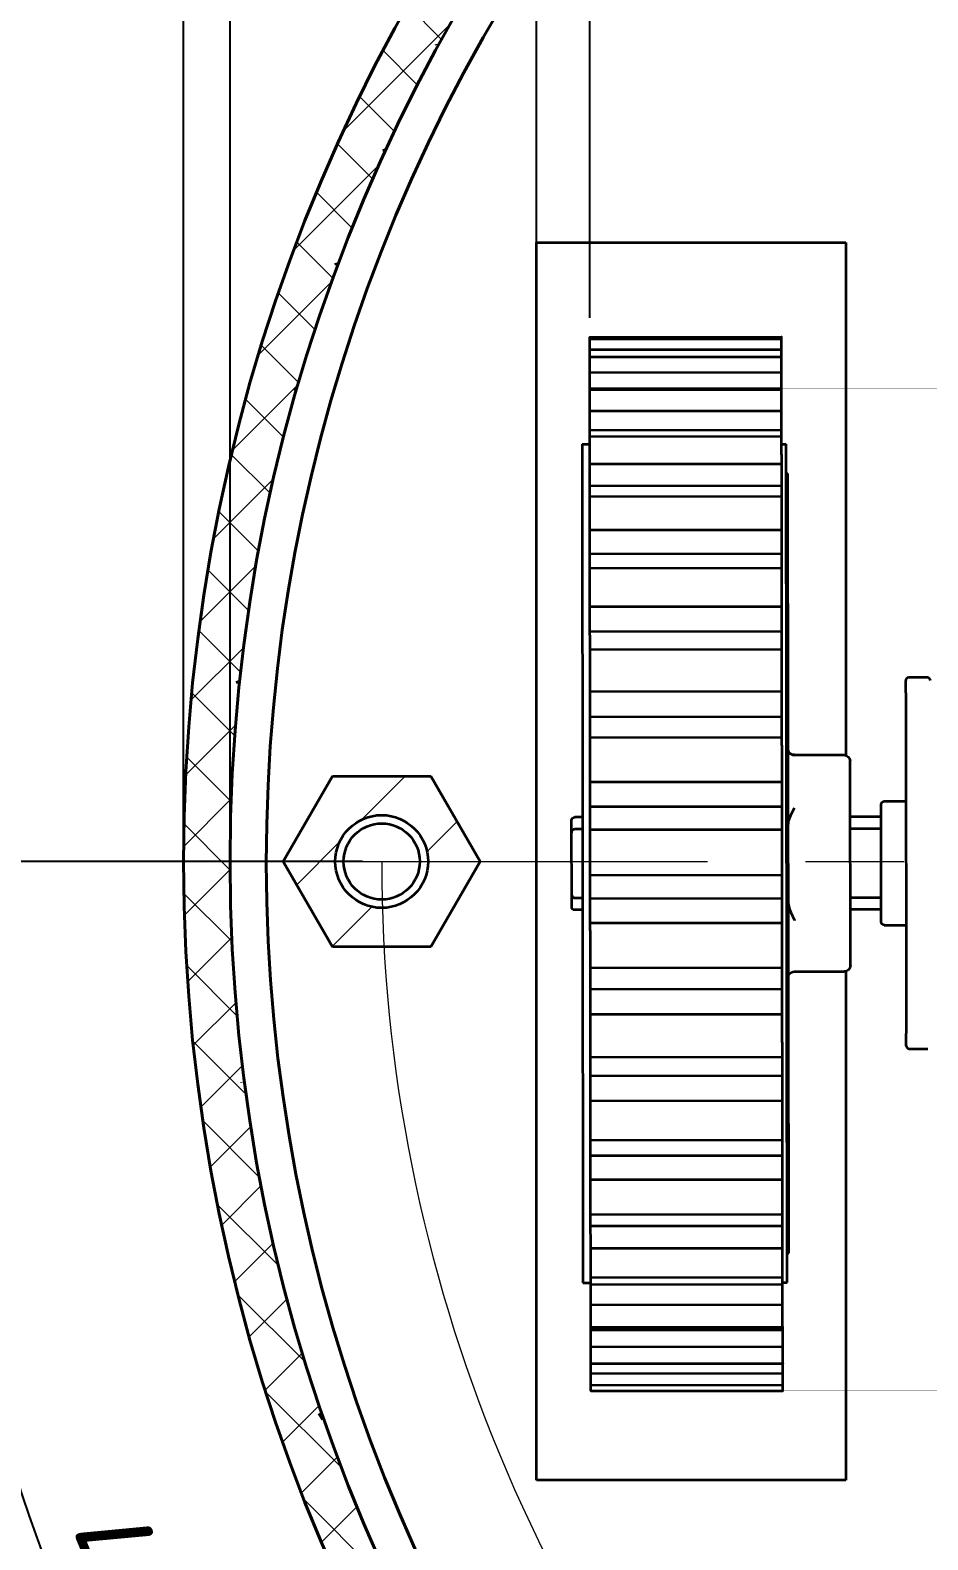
# Model space of a CAD drawing. Header units: millimetres. Extents: x -3633 to 871, y -630 to 261.
# Drawn here: x -914.94 to -885.94, y -479.02 to -430.23 of the extents above; entities that cross this region are included whole.
import ezdxf

# ---------------------------------------------------------------- set-up
doc = ezdxf.new("R2010")
doc.units = ezdxf.units.MM
doc.linetypes.add('CENTER2', pattern=[28.575, 19.05, -3.175, 3.175, -3.175])
doc.linetypes.add('Сплошная', pattern=[0])
for name, color, linetype, lineweight in [('Sheet', 7, 'Continuous', 30), ('Размерные линии', 7, 'Continuous', 15), ('Сплошная толстая основная', 7, 'Continuous', 70), ('Сплошная тонкая', 7, 'Continuous', 20), ('Штриховка', 7, 'Continuous', 9)]:
    doc.layers.add(name, color=color, linetype=linetype, lineweight=lineweight)
doc.styles.add('Main', font='isocpeur.ttf', dxfattribs={"height": 3})
doc.dimstyles.new('ISO-25', dxfattribs={"dimtxt": 3, "dimasz": 4, "dimexe": 1.25, "dimexo": 0.625, "dimtad": 1, "dimtoh": 1, "dimtxsty": 'Main', "dimcen": 2.5, "dimadec": 0, "dimazin": 0, "dimtfac": 1, "dimtmove": 0, "dimatfit": 3, "dimfxl": 1, "dimarcsym": 0})

# ---------------------------------------------------------------- blocks, each defined once
blk = doc.blocks.new('*D117')
at = {"layer": 'Defpoints', "color": 0, "transparency": 16777216}
for p in [(-796.987, -373.953), (-909.987, -457.098), (-796.987, -457.098)]:
    blk.add_point(p, dxfattribs=at)
at = {"layer": 'Размерные линии', "color": 0, "lineweight": -2, "transparency": 16777216}
for p, q in [((-909.987, -456.473), (-909.987, -372.703)), ((-796.987, -456.473), (-796.987, -372.703)), ((-905.987, -373.953), (-800.987, -373.953))]:
    blk.add_line(p, q, dxfattribs=at)
at = {"layer": 'Размерные линии', "color": 0, "transparency": 16777216}
for points in [[(-905.987, -373.286), (-905.987, -374.62), (-909.987, -373.953)], [(-800.987, -373.286), (-800.987, -374.62), (-796.987, -373.953)]]:
    blk.add_solid(points, dxfattribs=at)
at = {"layer": 'Размерные линии', "color": 0, "transparency": 16777216, "insert": (-853.015, -371.828), "char_height": 3, "attachment_point": 5, "style": 'Main'}
blk.add_mtext('%%C116{\\H0.7x;\\S*^ ;}', dxfattribs=at)
blk = doc.blocks.new('*D119')
at = {"layer": 'Defpoints', "color": 0, "transparency": 16777216}
for p in [(-798.487, -381.737), (-908.487, -457.098), (-798.487, -457.098)]:
    blk.add_point(p, dxfattribs=at)
at = {"layer": 'Размерные линии', "color": 0, "lineweight": -2, "transparency": 16777216}
for p, q in [((-908.487, -456.473), (-908.487, -380.487)), ((-798.487, -456.473), (-798.487, -380.487)), ((-904.487, -381.737), (-802.487, -381.737))]:
    blk.add_line(p, q, dxfattribs=at)
at = {"layer": 'Размерные линии', "color": 0, "transparency": 16777216}
for points in [[(-904.487, -381.07), (-904.487, -382.404), (-908.487, -381.737)], [(-802.487, -381.07), (-802.487, -382.404), (-798.487, -381.737)]]:
    blk.add_solid(points, dxfattribs=at)
at = {"layer": 'Размерные линии', "color": 0, "transparency": 16777216, "insert": (-852.743, -379.612), "char_height": 3, "attachment_point": 5, "style": 'Main'}
blk.add_mtext('%%C112{\\A1;\\H0.7x;\\S*^ ;}', dxfattribs=at)
blk = doc.blocks.new('*D120')
at = {"layer": 'Defpoints', "color": 0, "transparency": 16777216}
for p in [(-810.591, -388.478), (-896.867, -440.148), (-810.591, -440.148)]:
    blk.add_point(p, dxfattribs=at)
at = {"layer": 'Размерные линии', "color": 0, "lineweight": -2, "transparency": 16777216}
for p, q in [((-896.867, -439.523), (-896.867, -387.228)), ((-810.591, -439.523), (-810.591, -387.228)), ((-892.867, -388.478), (-814.591, -388.478))]:
    blk.add_line(p, q, dxfattribs=at)
at = {"layer": 'Размерные линии', "color": 0, "transparency": 16777216}
for points in [[(-892.867, -387.812), (-892.867, -389.145), (-896.867, -388.478)], [(-814.591, -387.812), (-814.591, -389.145), (-810.591, -388.478)]]:
    blk.add_solid(points, dxfattribs=at)
at = {"layer": 'Размерные линии', "color": 0, "transparency": 16777216, "insert": (-852.79, -386.353), "char_height": 3, "width": 4.40385, "attachment_point": 5, "style": 'Main'}
blk.add_mtext('86{\\A1;\\H0.7x;\\S*^ ;}', dxfattribs=at)
blk = doc.blocks.new('*D129')
at = {"layer": 'Defpoints', "color": 0, "transparency": 16777216}
for p in [(-903.587, -457.098), (-853.487, -457.098), (-916.299, -473.929), (-888.913, -492.525)]:
    blk.add_point(p, dxfattribs=at)
at = {"layer": 'Размерные линии', "color": 0, "lineweight": -2, "transparency": 16777216}
for p, q in [((-904.212, -457.098), (-919.765, -457.098)), ((-889.355, -492.966), (-900.353, -503.964))]:
    blk.add_line(p, q, dxfattribs=at)
blk.add_arc((-853.487, -457.098), 65.029, 183.52489, 221.47511, dxfattribs=at)
at = {"layer": 'Размерные линии', "color": 0, "transparency": 16777216}
for points in [[(-919.059, -461.116), (-917.726, -461.075), (-918.515, -457.098)], [(-901.723, -499.709), (-902.695, -500.623), (-899.469, -503.08)]]:
    blk.add_solid(points, dxfattribs=at)
at = {"layer": 'Размерные линии', "color": 0, "transparency": 16777216, "insert": (-911.602, -481.17), "char_height": 3, "attachment_point": 5, "rotation": 292.5, "style": 'Main'}
blk.add_mtext('45°', dxfattribs=at)
blk = doc.blocks.new('*D138')
at = {"layer": 'Defpoints', "color": 0, "transparency": 16777216}
for p in [(-898.587, -402.39), (-908.487, -457.098), (-898.587, -457.098)]:
    blk.add_point(p, dxfattribs=at)
at = {"layer": 'Размерные линии', "color": 0, "lineweight": -2, "transparency": 16777216}
for p, q in [((-908.487, -456.473), (-908.487, -401.14)), ((-898.587, -456.473), (-898.587, -401.14)), ((-904.487, -402.39), (-902.587, -402.39))]:
    blk.add_line(p, q, dxfattribs=at)
at = {"layer": 'Размерные линии', "color": 0, "transparency": 16777216}
for points in [[(-904.487, -401.724), (-904.487, -403.057), (-908.487, -402.39)], [(-902.587, -401.724), (-902.587, -403.057), (-898.587, -402.39)]]:
    blk.add_solid(points, dxfattribs=at)
at = {"layer": 'Размерные линии', "color": 0, "transparency": 16777216, "insert": (-903.537, -400.265), "char_height": 3, "attachment_point": 5, "style": 'Main'}
blk.add_mtext('11', dxfattribs=at)

msp = doc.modelspace()

# ---------------------------------------------------------------- hatches: boundary and pattern name
at = {"layer": 'Штриховка'}
h = msp.add_hatch(dxfattribs=at)
h.set_pattern_fill('ANSI37', color=256, scale=0.5, angle=450)
h.set_pattern_definition([(135, (594.5746, -391.137), (-1.122532, -1.122532), []), (225, (594.5746, -391.137), (1.122532, -1.122532), [])])
h.paths.add_polyline_path([(-796.987, -457.098, 1), (-909.987, -457.098, 1)])
h.paths.add_polyline_path([(-908.487, -457.098, -1), (-798.487, -457.098, -1)], flags=16)
h = msp.add_hatch(dxfattribs=at)
h.set_pattern_fill('ANSI31', color=256, scale=0.7)
h.set_pattern_definition([(45, (-2351.6486, -473.0586), (-1.5715448, 1.5715448), [])])
h.paths.add_polyline_path([(-901.997, -454.344), (-905.177, -454.344), (-906.767, -457.098), (-905.177, -459.852), (-901.997, -459.852), (-900.407, -457.098)])
h.paths.add_polyline_path([(-902.087, -457.098, -1), (-905.087, -457.098, -1)], flags=16)
h.paths.add_polyline_path([(-902.358, -457.098, -1), (-904.817, -457.098, -1)], flags=0)

# ---------------------------------------------------------------- linework, layer by layer
at = {"layer": 'Sheet', "linetype": 'Сплошная', "lineweight": 35, "ltscale": 0.473684}
for p, q in [((-901.815, -430.716), (-901.831, -430.687)), ((-903.508, -434.133), (-903.539, -434.08)), ((-905.043, -437.825), (-905.078, -437.765)), ((-906.383, -441.853), (-906.416, -441.796)), ((-908.239, -451.34), (-908.278, -451.271)), ((-908.114, -464.255), (-908.121, -464.243)), ((-905.502, -475.13), (-905.615, -474.933))]:
    msp.add_line(p, q, dxfattribs=at)
at = {"layer": 'Sheet', "lineweight": 35, "ltscale": 1.31579}
for p, q in [((-898.587, -437.098), (-888.587, -437.098)), ((-898.587, -477.098), (-898.587, -437.098)), ((-888.587, -437.098), (-888.587, -453.665)), ((-896.867, -440.148), (-890.667, -440.141)), ((-896.867, -440.215), (-890.667, -440.208)), ((-896.867, -440.553), (-890.667, -440.546)), ((-896.867, -440.791), (-890.667, -440.785)), ((-896.866, -441.289), (-890.666, -441.282)), ((-896.865, -441.808), (-890.665, -441.801)), ((-896.865, -441.854), (-890.665, -441.847)), ((-896.865, -442.535), (-890.665, -442.528)), ((-896.864, -443.158), (-890.664, -443.151)), ((-896.864, -443.362), (-890.664, -443.355)), ((-897.113, -443.613), (-897.083, -470.713)), ((-897.113, -443.613), (-896.863, -443.613)), ((-890.663, -443.606), (-890.513, -443.606)), ((-890.483, -470.706), (-890.513, -443.606)), ((-896.863, -444.251), (-890.663, -444.244)), ((-896.862, -444.957), (-890.662, -444.95)), ((-890.512, -444.556), (-890.462, -444.556)), ((-890.434, -469.756), (-890.462, -444.556)), ((-896.861, -445.299), (-890.661, -445.292)), ((-896.86, -446.383), (-890.66, -446.376)), ((-896.859, -447.15), (-890.659, -447.143)), ((-896.859, -447.617), (-890.659, -447.61)), ((-896.857, -448.86), (-890.657, -448.853)), ((-896.857, -449.663), (-890.657, -449.657)), ((-896.856, -450.243), (-890.656, -450.236)), ((-886.654, -451.652), (-886.655, -451.252)), ((-885.955, -451.151), (-886.555, -451.152)), ((-896.854, -451.605), (-890.654, -451.598)), ((-886.654, -451.652), (-886.642, -462.652)), ((-896.853, -452.418), (-890.653, -452.411)), ((-896.853, -453.09), (-890.653, -453.083)), ((-890.252, -453.656), (-888.652, -453.654)), ((-888.444, -460.454), (-888.452, -453.854)), ((-906.767, -457.098), (-905.177, -454.344)), ((-905.177, -454.344), (-901.997, -454.344)), ((-901.997, -454.344), (-900.407, -457.098)), ((-896.851, -454.528), (-890.651, -454.521)), ((-887.35, -455.152), (-886.65, -455.152)), ((-897.1, -455.663), (-897.35, -455.664)), ((-896.85, -455.326), (-890.65, -455.319)), ((-887.45, -455.653), (-888.45, -455.654)), ((-887.446, -459.053), (-887.45, -455.253)), ((-897.449, -456.184), (-897.45, -455.764)), ((-897.349, -456.046), (-897.099, -456.045)), ((-896.849, -456.069), (-890.649, -456.062)), ((-888.449, -456.036), (-887.449, -456.035)), ((-897.447, -458.144), (-897.449, -456.184)), ((-905.177, -459.852), (-906.767, -457.098)), ((-900.407, -457.098), (-901.997, -459.852)), ((-896.848, -457.536), (-890.648, -457.529)), ((-897.447, -458.564), (-897.447, -458.144)), ((-897.097, -458.281), (-897.347, -458.282)), ((-896.847, -458.292), (-890.647, -458.285)), ((-887.447, -458.271), (-888.447, -458.272)), ((-897.096, -458.663), (-897.346, -458.664)), ((-896.846, -459.083), (-890.646, -459.076)), ((-887.446, -458.653), (-888.446, -458.654)), ((-887.346, -459.152), (-886.646, -459.152)), ((-901.997, -459.852), (-905.177, -459.852)), ((-896.844, -460.532), (-890.644, -460.525)), ((-890.244, -460.656), (-888.644, -460.654)), ((-888.587, -460.646), (-888.587, -477.098)), ((-896.844, -461.223), (-890.644, -461.216)), ((-896.843, -462.035), (-890.643, -462.028)), ((-886.642, -463.052), (-886.642, -462.652)), ((-896.841, -463.419), (-890.641, -463.412)), ((-886.541, -463.152), (-885.941, -463.151)), ((-896.84, -464.022), (-890.64, -464.015)), ((-896.84, -464.831), (-890.64, -464.824)), ((-896.838, -466.106), (-890.638, -466.099)), ((-896.838, -466.602), (-890.638, -466.595)), ((-896.837, -467.38), (-890.637, -467.373)), ((-896.835, -468.505), (-890.635, -468.498)), ((-896.835, -468.878), (-890.635, -468.871)), ((-896.834, -469.6), (-890.634, -469.593)), ((-890.484, -469.756), (-890.434, -469.756)), ((-897.083, -470.713), (-896.833, -470.713)), ((-896.833, -470.539), (-890.633, -470.533)), ((-890.633, -470.77), (-896.833, -470.777)), ((-890.633, -470.706), (-890.483, -470.706)), ((-896.832, -471.421), (-890.632, -471.414)), ((-896.831, -472.15), (-890.631, -472.143)), ((-896.831, -472.239), (-890.631, -472.232)), ((-896.831, -472.784), (-890.631, -472.777)), ((-896.83, -473.324), (-890.63, -473.317)), ((-896.83, -473.645), (-890.63, -473.638)), ((-896.829, -474.019), (-890.629, -474.012)), ((-896.829, -474.209), (-890.629, -474.202)), ((-888.587, -477.098), (-898.587, -477.098))]:
    msp.add_line(p, q, dxfattribs=at)
for radius in [1.5, 1.23]:
    msp.add_circle((-903.587, -457.098), radius, dxfattribs=at)
at = {"layer": 'Sheet', "color": 0, "linetype": 'Continuous', "lineweight": 40}
msp.add_arc((-853.47, -457.057), 53.845, 316.7173, 307.694, dxfattribs=at)
at = {"layer": 'Sheet', "lineweight": 35, "ltscale": 1.31579}
for centre, start, end in [((-886.555, -451.252), 90.0643, 180.0643), ((-885.955, -451.251), 0.0643, 90.0643), ((-886.542, -463.052), 180.0643, 270.0643)]:
    msp.add_arc(centre, 0.1, start, end, dxfattribs=at)
at = {"layer": 'Sheet', "lineweight": 35, "ltscale": 1.31579, "extrusion": (0, 0, -1)}
for centre, radius, start, end in [((890.252, -453.456), 0.2, 269.9357, 282.5162), ((888.652, -453.854), 0.2, 89.9357, 179.9357), ((887.35, -455.252), 0.1, 359.9357, 89.9357), ((897.35, -455.764), 0.1, 359.9357, 89.9357), ((897.347, -458.564), 0.1, 269.9357, 359.9357), ((887.346, -459.052), 0.1, 269.9357, 359.9357), ((888.644, -460.454), 0.2, 179.9357, 269.9357), ((890.244, -460.856), 0.2, 84.1058, 89.9357)]:
    msp.add_arc(centre, radius, start, end, dxfattribs=at)
at = {"layer": 'Sheet', "lineweight": 35, "ltscale": 1.31579}
for points, degree in [([(-896.867, -440.215), (-896.867, -440.148), (-896.867, -440.148)], 2), ([(-896.867, -440.553), (-896.867, -440.215), (-896.867, -440.215)], 2), ([(-896.867, -440.791), (-896.867, -440.729), (-896.867, -440.65), (-896.867, -440.553)], 3), ([(-890.667, -440.208), (-890.667, -440.141), (-890.667, -440.141)], 2), ([(-890.667, -440.546), (-890.667, -440.208), (-890.667, -440.208)], 2), ([(-890.667, -440.785), (-890.667, -440.722), (-890.667, -440.643), (-890.667, -440.546)], 3), ([(-896.866, -441.289), (-896.867, -440.791), (-896.867, -440.791)], 2), ([(-890.666, -441.282), (-890.667, -440.785), (-890.667, -440.785)], 2), ([(-896.865, -441.808), (-896.865, -441.721), (-896.866, -441.549), (-896.866, -441.289)], 3), ([(-890.665, -441.801), (-890.665, -441.714), (-890.666, -441.542), (-890.666, -441.282)], 3), ([(-896.865, -441.854), (-896.865, -441.841), (-896.865, -441.826), (-896.865, -441.808)], 3), ([(-896.865, -442.535), (-896.865, -441.854), (-896.865, -441.854)], 2), ([(-890.665, -441.847), (-890.665, -441.834), (-890.665, -441.819), (-890.665, -441.801)], 3), ([(-890.665, -442.528), (-890.665, -441.847), (-890.665, -441.847)], 2), ([(-896.864, -443.158), (-896.864, -443.029), (-896.864, -442.822), (-896.865, -442.535)], 3), ([(-890.664, -443.151), (-890.664, -443.022), (-890.664, -442.815), (-890.665, -442.528)], 3), ([(-896.864, -443.362), (-896.864, -443.352), (-896.864, -443.284), (-896.864, -443.158)], 3), ([(-896.863, -444.251), (-896.864, -443.409), (-896.864, -443.362)], 2), ([(-890.664, -443.355), (-890.664, -443.345), (-890.664, -443.277), (-890.664, -443.151)], 3), ([(-890.663, -444.244), (-890.664, -443.402), (-890.664, -443.355)], 2), ([(-896.862, -444.957), (-896.862, -444.791), (-896.862, -444.555), (-896.863, -444.251)], 3), ([(-890.662, -444.95), (-890.662, -444.784), (-890.662, -444.549), (-890.663, -444.244)], 3), ([(-896.861, -445.299), (-896.862, -445.253), (-896.862, -445.14), (-896.862, -444.957)], 3), ([(-890.661, -445.292), (-890.662, -445.246), (-890.662, -445.133), (-890.662, -444.95)], 3), ([(-896.86, -446.383), (-896.861, -445.504), (-896.861, -445.299)], 2), ([(-890.66, -446.376), (-890.661, -445.497), (-890.661, -445.292)], 2), ([(-896.859, -447.15), (-896.86, -446.95), (-896.86, -446.695), (-896.86, -446.383)], 3), ([(-890.659, -447.143), (-890.66, -446.943), (-890.66, -446.688), (-890.66, -446.376)], 3), ([(-896.859, -447.617), (-896.859, -447.517), (-896.859, -447.362), (-896.859, -447.15)], 3), ([(-890.659, -447.61), (-890.659, -447.51), (-890.659, -447.355), (-890.659, -447.143)], 3), ([(-896.857, -448.86), (-896.858, -447.973), (-896.859, -447.617)], 2), ([(-890.657, -448.853), (-890.658, -447.966), (-890.659, -447.61)], 2), ([(-896.857, -449.663), (-896.857, -449.438), (-896.857, -449.17), (-896.857, -448.86)], 3), ([(-890.657, -449.657), (-890.657, -449.431), (-890.657, -449.163), (-890.657, -448.853)], 3), ([(-896.856, -450.243), (-896.856, -450.091), (-896.856, -449.898), (-896.857, -449.663)], 3), ([(-890.656, -450.236), (-890.656, -450.085), (-890.656, -449.891), (-890.657, -449.657)], 3), ([(-896.854, -451.605), (-896.855, -450.738), (-896.856, -450.243)], 2), ([(-890.654, -451.598), (-890.655, -450.731), (-890.656, -450.236)], 2), ([(-896.853, -452.418), (-896.854, -452.174), (-896.854, -451.903), (-896.854, -451.605)], 3), ([(-890.653, -452.411), (-890.654, -452.167), (-890.654, -451.896), (-890.654, -451.598)], 3), ([(-896.853, -453.09), (-896.853, -452.893), (-896.853, -452.669), (-896.853, -452.418)], 3), ([(-890.653, -453.083), (-890.653, -452.886), (-890.653, -452.662), (-890.653, -452.411)], 3), ([(-896.851, -454.528), (-896.852, -453.709), (-896.853, -453.09)], 2), ([(-890.651, -454.521), (-890.652, -453.702), (-890.653, -453.083)], 2), ([(-896.85, -455.326), (-896.851, -455.07), (-896.851, -454.804), (-896.851, -454.528)], 3), ([(-890.65, -455.319), (-890.651, -455.063), (-890.651, -454.797), (-890.651, -454.521)], 3), ([(-896.849, -456.069), (-896.85, -455.831), (-896.85, -455.584), (-896.85, -455.326)], 3), ([(-890.649, -456.062), (-890.65, -455.824), (-890.65, -455.577), (-890.65, -455.319)], 3), ([(-896.848, -457.536), (-896.849, -456.792), (-896.849, -456.069)], 2), ([(-890.648, -457.529), (-890.649, -456.785), (-890.649, -456.062)], 2), ([(-896.847, -458.292), (-896.847, -458.034), (-896.847, -457.782), (-896.848, -457.536)], 3), ([(-890.647, -458.285), (-890.647, -458.027), (-890.647, -457.775), (-890.648, -457.529)], 3), ([(-896.846, -459.083), (-896.846, -458.813), (-896.847, -458.549), (-896.847, -458.292)], 3), ([(-890.646, -459.076), (-890.646, -458.806), (-890.647, -458.542), (-890.647, -458.285)], 3), ([(-896.844, -460.532), (-896.845, -459.886), (-896.846, -459.083)], 2), ([(-890.644, -460.525), (-890.645, -459.879), (-890.646, -459.076)], 2), ([(-896.844, -461.223), (-896.844, -460.97), (-896.844, -460.739), (-896.844, -460.532)], 3), ([(-890.644, -461.216), (-890.644, -460.963), (-890.644, -460.732), (-890.644, -460.525)], 3), ([(-896.843, -462.035), (-896.843, -461.741), (-896.843, -461.47), (-896.844, -461.223)], 3), ([(-890.643, -462.028), (-890.643, -461.734), (-890.643, -461.463), (-890.644, -461.216)], 3), ([(-896.841, -463.419), (-896.842, -462.893), (-896.843, -462.035)], 2), ([(-890.641, -463.412), (-890.642, -462.886), (-890.643, -462.028)], 2), ([(-896.84, -464.022), (-896.841, -463.783), (-896.841, -463.582), (-896.841, -463.419)], 3), ([(-890.64, -464.015), (-890.641, -463.776), (-890.641, -463.575), (-890.641, -463.412)], 3), ([(-896.84, -464.831), (-896.84, -464.522), (-896.84, -464.253), (-896.84, -464.022)], 3), ([(-890.64, -464.824), (-890.64, -464.515), (-890.64, -464.246), (-890.64, -464.015)], 3), ([(-896.838, -466.106), (-896.839, -465.715), (-896.84, -464.831)], 2), ([(-890.638, -466.099), (-890.639, -465.708), (-890.64, -464.824)], 2), ([(-896.838, -466.602), (-896.838, -466.384), (-896.838, -466.218), (-896.838, -466.106)], 3), ([(-890.638, -466.595), (-890.638, -466.377), (-890.638, -466.211), (-890.638, -466.099)], 3), ([(-896.837, -467.38), (-896.837, -467.067), (-896.837, -466.808), (-896.838, -466.602)], 3), ([(-890.637, -467.373), (-890.637, -467.06), (-890.637, -466.801), (-890.638, -466.595)], 3), ([(-896.835, -468.505), (-896.836, -468.263), (-896.837, -467.38)], 2), ([(-890.635, -468.498), (-890.636, -468.256), (-890.637, -467.373)], 2), ([(-896.835, -468.878), (-896.835, -468.688), (-896.835, -468.564), (-896.835, -468.505)], 3), ([(-890.635, -468.871), (-890.635, -468.681), (-890.635, -468.557), (-890.635, -468.498)], 3), ([(-896.834, -469.6), (-896.835, -469.294), (-896.835, -469.053), (-896.835, -468.878)], 3), ([(-890.634, -469.593), (-890.635, -469.287), (-890.635, -469.046), (-890.635, -468.871)], 3), ([(-896.833, -470.539), (-896.833, -470.454), (-896.834, -469.6)], 2), ([(-890.633, -470.533), (-890.633, -470.447), (-890.634, -469.593)], 2), ([(-896.833, -470.777), (-896.833, -470.622), (-896.833, -470.542), (-896.833, -470.539)], 3), ([(-896.832, -471.421), (-896.833, -471.13), (-896.833, -470.915), (-896.833, -470.777)], 3), ([(-890.633, -470.77), (-890.633, -470.615), (-890.633, -470.535), (-890.633, -470.533)], 3), ([(-890.632, -471.414), (-890.633, -471.123), (-890.633, -470.908), (-890.633, -470.77)], 3), ([(-896.831, -472.15), (-896.831, -472.15), (-896.832, -471.421)], 2), ([(-890.631, -472.143), (-890.631, -472.143), (-890.632, -471.414)], 2), ([(-896.831, -472.239), (-896.831, -472.2), (-896.831, -472.17), (-896.831, -472.15)], 3), ([(-896.831, -472.784), (-896.831, -472.518), (-896.831, -472.336), (-896.831, -472.239)], 3), ([(-890.631, -472.232), (-890.631, -472.193), (-890.631, -472.163), (-890.631, -472.143)], 3), ([(-890.631, -472.777), (-890.631, -472.511), (-890.631, -472.329), (-890.631, -472.232)], 3), ([(-896.83, -473.324), (-896.83, -473.324), (-896.831, -472.784)], 2), ([(-890.63, -473.317), (-890.63, -473.317), (-890.631, -472.777)], 2), ([(-896.83, -473.645), (-896.83, -473.505), (-896.83, -473.398), (-896.83, -473.324)], 3), ([(-896.829, -474.019), (-896.829, -474.019), (-896.83, -473.645)], 2), ([(-890.63, -473.638), (-890.63, -473.499), (-890.63, -473.391), (-890.63, -473.317)], 3), ([(-890.629, -474.012), (-890.629, -474.012), (-890.63, -473.638)], 2), ([(-896.829, -474.209), (-896.829, -474.209), (-896.829, -474.019)], 2), ([(-890.629, -474.202), (-890.629, -474.202), (-890.629, -474.012)], 2)]:
    msp.add_open_spline(points, degree=degree, dxfattribs=at)
for points, knots in [([(-890.452, -453.504), (-890.452, -453.52), (-890.449, -453.536), (-890.414, -453.61), (-890.338, -453.65), (-890.253, -453.657), (-890.253, -453.657), (-890.252, -453.657)], [0.25219158, 0.25219158, 0.25219158, 0.25219158, 0.27009265, 0.27009265, 0.33844297, 0.33844297, 0.33898014, 0.33898014, 0.33898014, 0.33898014]), ([(-890.45, -455.906), (-890.45, -455.881), (-890.446, -455.852), (-890.412, -455.698), (-890.336, -455.547), (-890.252, -455.364), (-890.251, -455.363), (-890.25, -455.361)], [-0.08625131, -0.08625131, -0.08625131, -0.08625131, -0.06835027, -0.06835027, 0, 0, 0.00053717, 0.00053717, 0.00053717, 0.00053717]), ([(-897.449, -456.184), (-897.449, -456.165), (-897.446, -456.142), (-897.435, -456.109), (-897.426, -456.092), (-897.407, -456.069), (-897.395, -456.059), (-897.374, -456.049), (-897.361, -456.046), (-897.349, -456.046)], [0.05492321, 0.05492321, 0.05492321, 0.05492321, 0.06071467, 0.06071467, 0.06547337, 0.06547337, 0.06937512, 0.06937512, 0.07271419, 0.07271419, 0.07271419, 0.07271419]), ([(-897.347, -458.282), (-897.358, -458.282), (-897.371, -458.279), (-897.393, -458.268), (-897.405, -458.258), (-897.423, -458.236), (-897.432, -458.219), (-897.444, -458.186), (-897.447, -458.163), (-897.447, -458.144)], [0.07271419, 0.07271419, 0.07271419, 0.07271419, 0.07605325, 0.07605325, 0.07995501, 0.07995501, 0.0847137, 0.0847137, 0.09050516, 0.09050516, 0.09050516, 0.09050516]), ([(-890.447, -458.465), (-890.447, -458.489), (-890.443, -458.517), (-890.408, -458.668), (-890.332, -458.817), (-890.247, -458.998), (-890.247, -458.999), (-890.246, -459)], [0.2521914, 0.2521914, 0.2521914, 0.2521914, 0.27009246, 0.27009246, 0.33844275, 0.33844275, 0.33897991, 0.33897991, 0.33897991, 0.33897991]), ([(-890.444, -460.797), (-890.444, -460.782), (-890.441, -460.767), (-890.406, -460.696), (-890.33, -460.659), (-890.246, -460.655), (-890.245, -460.655), (-890.244, -460.655)], [-0.08625134, -0.08625134, -0.08625134, -0.08625134, -0.06835029, -0.06835029, 0, 0, 0.00053717, 0.00053717, 0.00053717, 0.00053717])]:
    msp.add_open_spline(points, degree=3, knots=knots, dxfattribs=at)
at = {"layer": 'Размерные линии'}
msp.add_arc((-853.487, -457.098), 50.101, 180, 225, dxfattribs=at)
at = {"layer": 'Сплошная толстая основная', "lineweight": 40, "ltscale": 1.31579}
for radius in [56.5, 55]:
    msp.add_circle((-853.487, -457.098), radius, dxfattribs=at)
at = {"layer": 'Сплошная тонкая', "linetype": 'CENTER2', "lineweight": 0}
msp.add_line((-912.113, -457.098), (-794.961, -457.098), dxfattribs=at)

# ---------------------------------------------------------------- dimensions: what is measured, and where the dimension line sits
at = {"layer": 'Размерные линии'}
for base, p1, p2, text, picture, middle in [((-796.987, -373.953), (-909.987, -457.098), (-796.987, -457.098), '%%C116{\\H0.7x;\\S*^ ;}', '*D117', (-853.015, -373.953)), ((-798.487, -381.737), (-908.487, -457.098), (-798.487, -457.098), '%%C112{\\A1;\\H0.7x;\\S*^ ;}', '*D119', (-852.743, -381.737)), ((-810.591, -388.478), (-896.867, -440.148), (-810.591, -440.148), '86{\\A1;\\H0.7x;\\S*^ ;}', '*D120', (-852.79, -388.478))]:
    dim = msp.add_linear_dim(base=base, p1=p1, p2=p2, text=text, dimstyle='ISO-25', override={"dimtxsty": 'Main'}, dxfattribs=at)
    dim.commit()
    dim.dimension.update_dxf_attribs({"geometry": picture, "text_midpoint": middle, "dimtype": 160})
dim = msp.add_linear_dim(base=(-898.587, -402.39), p1=(-908.487, -457.098), p2=(-898.587, -457.098), text='11', dimstyle='ISO-25', dxfattribs=at)
dim.commit()
dim.dimension.update_dxf_attribs({"geometry": '*D138', "text_midpoint": (-903.537, -400.265)})
dim = msp.add_angular_dim_3p(base=(-916.299, -473.929), center=(-853.487, -457.098), p1=(-903.587, -457.098), p2=(-888.913, -492.525), dimstyle='ISO-25', dxfattribs=at)
dim.commit()
dim.dimension.update_dxf_attribs({"geometry": '*D129', "text_midpoint": (-911.602, -481.17)})

doc.saveas('drawing.dxf')
